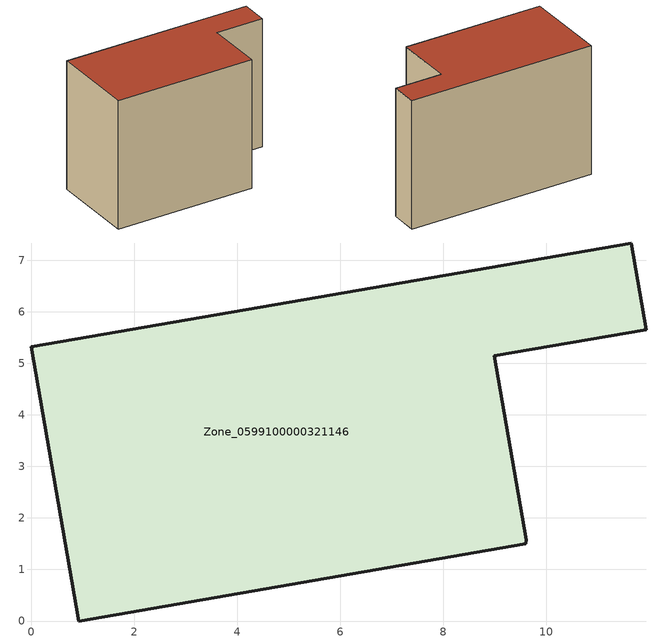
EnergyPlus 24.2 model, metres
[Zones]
Zone_0599100000321146
 floor ground (C_G): 9,5.15 9.61,1.58 9.6,1.5 0.92,0 0,5.32 11.65,7.34 11.95,5.66 z0
 wall outside (C_F): 11.65,7.34 0,5.32 0.92,0 9.6,1.5 9.61,1.58 9,5.15 11.95,5.66 11.65,7.34 z0:8.19
 roof outside (C_R): 9.61,1.58 9,5.15 11.95,5.66 11.65,7.34 0,5.32 0.92,0 9.6,1.5 z8.19
[BUILDING]
Pand.0599100000321146: North Axis=0; Terrain=City; Loads Convergence Tolerance Value=0.04; Temperature Convergence Tolerance Value=0.4; Solar Distribution=FullExterior; Maximum Number of Warmup Days=25; Minimum Number of Warmup Days=1
[Site:Location]
Rotterdam.The.Hague.AP_ZH_NLD Design_Conditions: Latitude=51.96; Longitude=4.45; Time Zone=1; Elevation=-4.5
[SITE:GROUNDTEMPERATURE:BUILDINGSURFACE]
18, 18, 18, 18, 18, 18, 18, 18, 18, 18, 18, 18
[MATERIAL] Thermal Absorptance=0.9; Solar Absorptance=0.7; Visible Absorptance=0.7
Name | Roughness | Thickness | Conductivity | Density | Specific Heat
G.TI.1975-1991 | MediumSmooth | 0.15 | 0.288461 | 540 | 1210
F.TI.1975-1991 | Rough | 0.3 | 0.230769 | 1920 | 840
R.TI.1975-1991 | MediumRough | 0.2 | 0.153846 | 1500 | 1000
[CONSTRUCTION]
C_G: G.TI.1975-1991
C_F: F.TI.1975-1991
C_R: R.TI.1975-1991
[ZONE]
Zone_0599100000321146: Type=1; Multiplier=1; Ceiling Height=Autocalculate; Volume=Autocalculate; Floor Area=autocalculate; Part of Total Floor Area=Yes
[ZONEINFILTRATION:DESIGNFLOWRATE]
Infil_Zone_0599100000321146: Zone or ZoneList or Space or SpaceList=Zone_0599100000321146; Schedule=AlwaysOn; Design Flow Rate Calculation Method=Flow/Area; Flow Rate per Floor Area=0.003; Constant Term Coefficient=1; Temperature Term Coefficient=0; Velocity Term Coefficient=0; Velocity Squared Term Coefficient=0
[HVACTEMPLATE:ZONE:IDEALLOADSAIRSYSTEM]
Zone_0599100000321146: Maximum Heating Supply Air Temperature=50; Minimum Cooling Supply Air Temperature=13; Maximum Heating Supply Air Humidity Ratio=0.0156; Minimum Cooling Supply Air Humidity Ratio=0.0077; Heating Limit=NoLimit; Cooling Limit=NoLimit; Dehumidification Control Type=ConstantSensibleHeatRatio; Cooling Sensible Heat Ratio=0.7; Dehumidification Setpoint=60; Humidification Control Type=None; Humidification Setpoint=30; Outdoor Air Method=None; Outdoor Air Flow Rate per Person=0.00944; Outdoor Air Flow Rate per Zone Floor Area=0; Outdoor Air Flow Rate per Zone=0; Demand Controlled Ventilation Type=None; Outdoor Air Economizer Type=NoEconomizer; Heat Recovery Type=None; Sensible Heat Recovery Effectiveness=0.7; Latent Heat Recovery Effectiveness=0.65
[ZONECONTROL:THERMOSTAT]
ThermostatControl_Zone_0599100000321146: Zone or ZoneList=Zone_0599100000321146; Control Type Schedule=DualSetpointControlType; Control 1=Thermostat_Zone_0599100000321146; Temperature Difference Between Cutout And Setpoint=0
[THERMOSTATSETPOINT:DUALSETPOINT]
Thermostat_Zone_0599100000321146: Heating Setpoint Temperature Schedule=HeatingSetpoint_Zone_0599100000321146; Cooling Setpoint Temperature Schedule=CoolingSetpoint_Zone_0599100000321146
[SCHEDULE:COMPACT]
HeatingSetpoint_Zone_0599100000321146: Through: 12/31, For: AllDays, Until: 24:00, 21
CoolingSetpoint_Zone_0599100000321146: Through: 12/31, For: AllDays, Until: 24:00, 24
DualSetpointControlType: Through: 12/31, For: AllDays, Until: 24:00, 4
AlwaysOn: Through: 12/31, For: AllDays, Until: 24:00, 1
